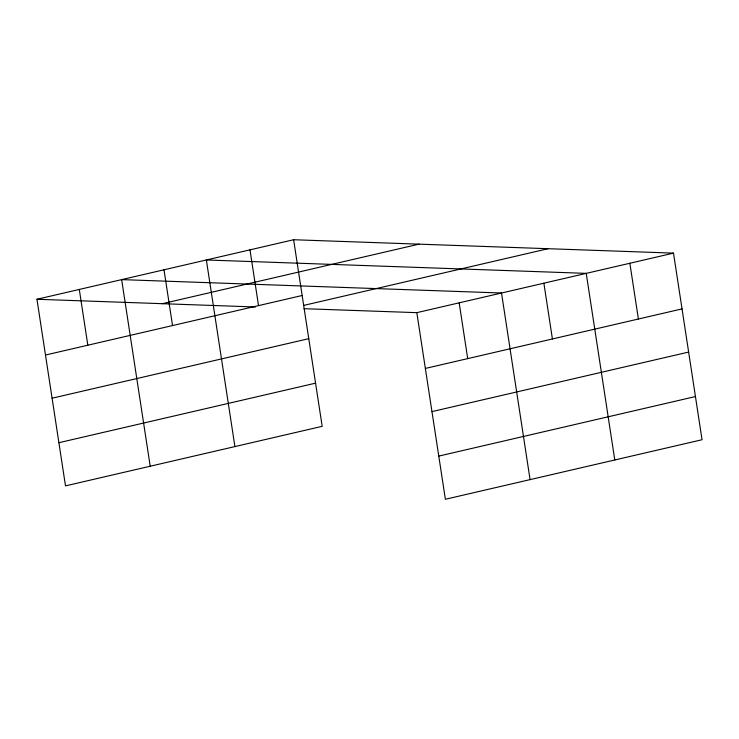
<?xml version="1.0" encoding="UTF-8"?>
<svg xmlns="http://www.w3.org/2000/svg" width="739" height="739" viewBox="0 0 739 739"><rect width="100%" height="100%" fill="white"/><g stroke="black" fill="none" stroke-linecap="round" stroke-linejoin="round"><path stroke-width="1.11" d="M293.623 239.732L322.176 426.338L65.503 485.874L36.95 299.267L293.623 239.732L673.497 253.126L702.05 439.733L445.377 499.268L416.824 312.662L303.997 308.69M162.312 303.692L418.976 244.147M45.485 355.034L302.159 295.498M303.72 305.401L548.135 248.701M416.824 312.662L673.497 253.126M52.09 398.21L308.763 338.674M58.898 442.698L315.571 383.162M425.359 368.438L682.032 308.893M431.964 411.614L688.637 352.069M438.772 456.092L695.445 396.557M36.95 299.267L255.528 306.981M629.859 263.25L638.394 319.017M614.783 459.972L586.23 273.365L206.357 259.971L234.91 446.578M543.876 283.194L552.412 338.961M530.075 479.62L501.522 293.013L121.649 279.619L150.211 466.226M459.178 302.842L467.704 358.609M249.985 249.856L258.521 305.623M164.003 269.8L172.538 325.566M79.304 289.448L87.83 345.215"/></g></svg>
